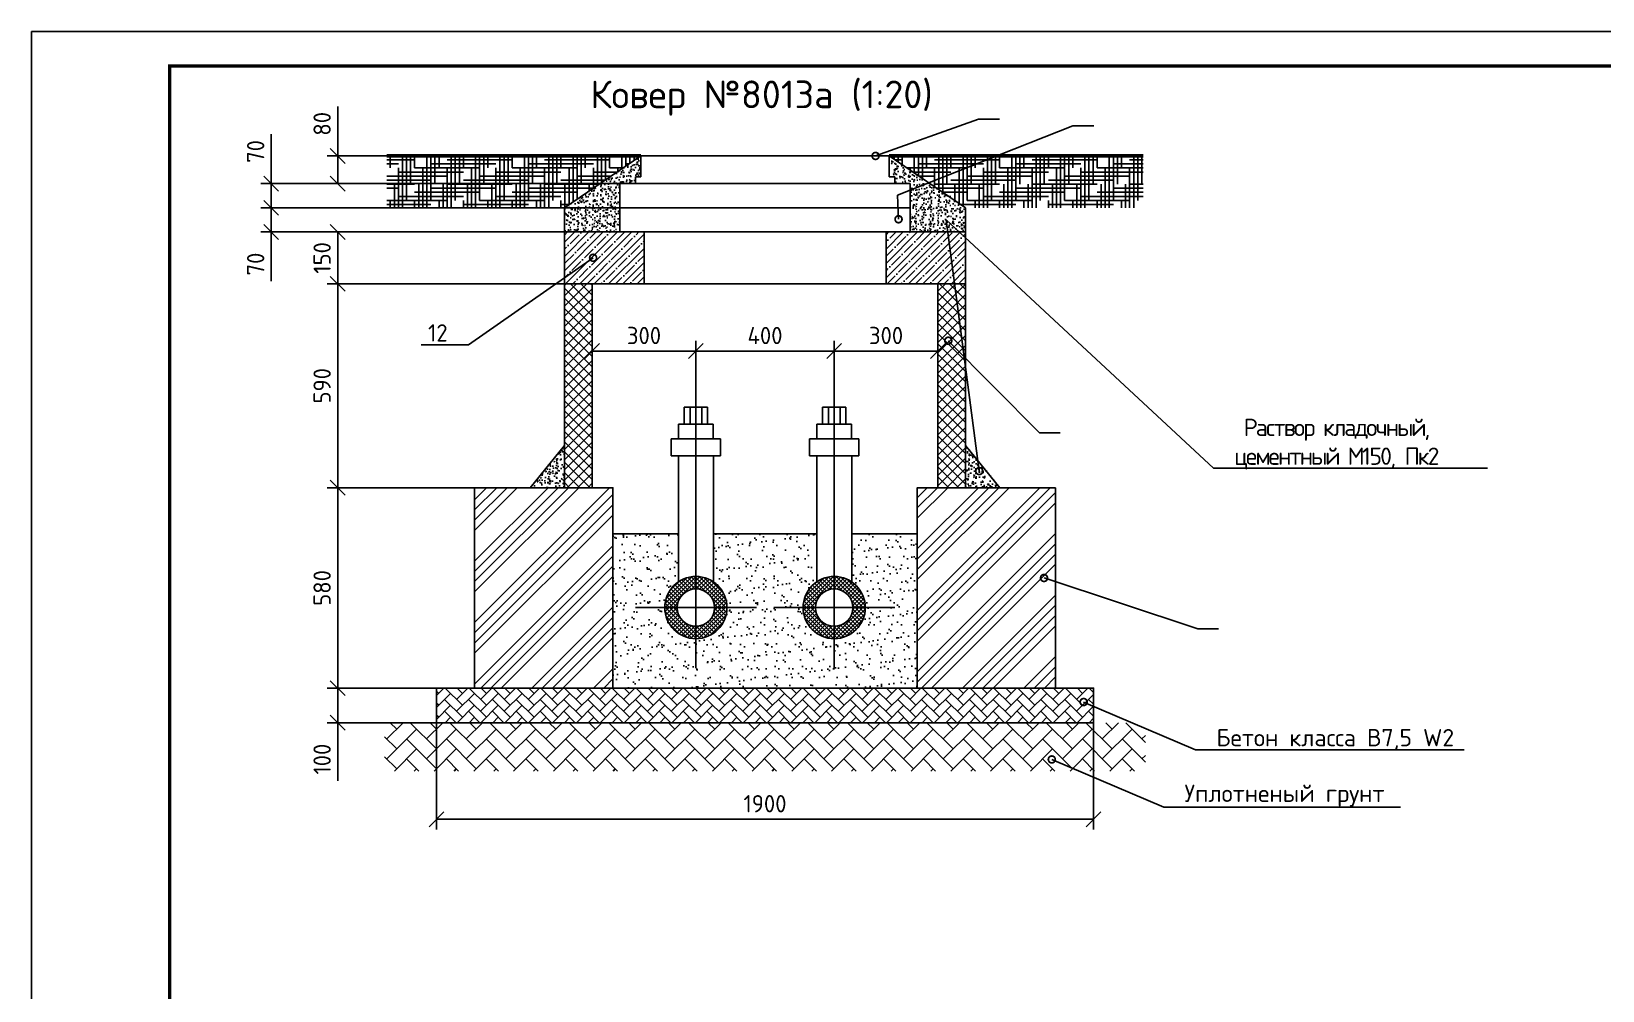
# Model space of a CAD drawing. Header units: metres. Extents: x 1563 to 4966, y -517 to 1463.
# Drawn here: x 2189.9 to 2417.1, y 618.7 to 757.5 of the extents above; entities that cross this region are included whole.
import ezdxf
from ezdxf import colors
from ezdxf.entities.mleader import LeaderData, LeaderLine
from ezdxf.enums import TextEntityAlignment as Align
from ezdxf.math import Vec2, Vec3

# ---------------------------------------------------------------- set-up
doc = ezdxf.new("R2010")
doc.units = ezdxf.units.M
doc.styles.add('-ISOCPEUR-', font='isocpeur.ttf')
doc.styles.add('GOST', font='GOST.shx', dxfattribs={"oblique": 15})
doc.styles.get("Standard").update_dxf_attribs({"font": 'GOST Common.ttf'})
doc.dimstyles.new('М 1 к 20', dxfattribs={"dimtxt": 3.5, "dimasz": 2.15, "dimexe": 1.5, "dimexo": 0, "dimgap": 1, "dimtad": 1, "dimdec": 0, "dimlfac": 20, "dimzin": 0, "dimdsep": 46, "dimtxsty": 'GOST', "dimblk": 'OBLIQUE', "dimcen": 5, "dimclrd": 256, "dimclre": 256, "dimclrt": 256, "dimazin": 2, "dimtm": 1e-09, "dimtfac": 1, "dimtdec": 0, "dimtmove": 0, "dimatfit": 3, "dimldrblk": 'NONE', "dimfxl": 1.25, "dimtolj": 1, "dimtzin": 0, "dimlwd": 25, "dimlwe": 25, "dimarcsym": 2})
pattern_1 = [(50, (-6649.8779, -2434.0736), (1.49391429, -0.1307005), [0.15621, -1.71831]), (355, (-6649.8779, -2434.0736), (-0.28899606, 1.56666613), [0.124968, -1.3746528]), (100.451445, (-6649.7534, -2434.0845), (1.20491823, 1.43596557), [0.13275807, -1.46034]), (46.1842, (-6649.8779, -2433.657), (2.22284814, -0.3447471), [0.234315, -2.577465]), (96.635558, (-6649.6927, -2433.6857), (1.9467139, 2.0288942), [0.1991372, -2.190512]), (351.18415, (-6649.878, -2433.657), (1.9467139, 2.0288942), [0.18745173, -2.0619698]), (21, (-6649.6696, -2433.7611), (1.24323801, -0.83857463), [0.15621, -1.71831]), (326, (-6649.6696, -2433.7611), (0.50677663, 1.51034132), [0.124968, -1.374648]), (71.451445, (-6649.566, -2433.831), (1.75001464, 0.6717667), [0.13275807, -1.4603375]), (37.5, (-6649.8779, -2434.07357), (0.025326547, 0.69335132), [0, -1.3579856, 0, -1.395476, 0, -1.379855]), (7.5, (-6649.8779, -2434.0736), (0.54792123, 0.821480714), [0, -0.7956296, 0, -1.3267436, 0, -0.525907]), (327.5, (-6650.34235, -2434.07357), (1.11184288, -0.0469757), [0, -0.5207, 0, -1.624584, 0, -2.155698]), (317.5, (-6650.5506, -2434.0736), (1.21465929, 0.20849723), [0, -0.67691, 0, -1.0788904, 0, -1.530858])]
pattern_2 = [(50, (-2292.6701, -1335.2081), (1.4939143, -0.1307005), [0.15621, -1.71831]), (355, (-2292.6701, -1335.2081), (-0.28899606, 1.56666613), [0.124968, -1.3746528]), (100.451445, (-2292.5456, -1335.219), (1.20491823, 1.43596557), [0.13275807, -1.46034]), (46.1842, (-2292.6701, -1334.7915), (2.22284814, -0.3447471), [0.234315, -2.577465]), (96.63556, (-2292.4849, -1334.8203), (1.9467139, 2.0288942), [0.1991372, -2.190512]), (351.18415, (-2292.6701, -1334.7915), (1.9467139, 2.0288942), [0.1874517, -2.0619698]), (21, (-2292.4618, -1334.8957), (1.243238, -0.83857463), [0.15621, -1.71831]), (326, (-2292.4618, -1334.8957), (0.50677663, 1.5103413), [0.124968, -1.374648]), (71.451445, (-2292.3582, -1334.9656), (1.75001464, 0.6717667), [0.13275807, -1.4603375]), (37.5, (-2292.6701, -1335.2081), (0.025326547, 0.69335132), [0, -1.3579856, 0, -1.395476, 0, -1.379855]), (7.5, (-2292.6701, -1335.2081), (0.54792123, 0.82148071), [0, -0.7956296, 0, -1.3267436, 0, -0.525907]), (327.5, (-2293.1346, -1335.2081), (1.11184288, -0.0469757), [0, -0.5207, 0, -1.624584, 0, -2.155698]), (317.5, (-2293.3429, -1335.2081), (1.21465929, 0.20849723), [0, -0.67691, 0, -1.0788904, 0, -1.530858])]
pattern_3 = [(0, (-6649.8779, -2434.07357), (2.3495, 0.587375), [9.398, -4.699]), (90, (-6649.8779, -2434.07357), (-0.587375, -2.3495), [9.398, -4.699])]

# ---------------------------------------------------------------- blocks, each defined once
blk = doc.blocks.new('_Oblique')
at = {"color": 0, "linetype": 'ByBlock', "lineweight": -2}
blk.add_line((-0.5, -0.5), (0.5, 0.5), dxfattribs=at)
blk = doc.blocks.new('*D106')
at = {"lineweight": 25, "transparency": 16777216}
for p, q in [((2266.99, 728.49), (2232.7, 728.49)), ((2234.2, 728.49), (2234.2, 720.99)), ((2266.99, 720.99), (2232.7, 720.99))]:
    blk.add_line(p, q, dxfattribs=at)
at = {"layer": 'Defpoints', "color": 0, "lineweight": 50, "transparency": 16777216}
for p in [(2266.99, 728.49), (2234.2, 720.99), (2266.99, 720.99)]:
    blk.add_point(p, dxfattribs=at)
at = {"lineweight": 25, "transparency": 16777216, "xscale": 2.15, "yscale": 2.15, "zscale": 2.15}
for p, rotation in [((2234.2, 728.49), 90), ((2234.2, 720.99), 270)]:
    blk.add_blockref('_Oblique', p, dxfattribs=dict(at, rotation=rotation))
at = {"transparency": 16777216, "insert": (2231.95, 724.74), "char_height": 2.5, "attachment_point": 5, "rotation": 90}
blk.add_mtext('\\A1;150', dxfattribs=at)
blk = doc.blocks.new('_None')
blk = doc.blocks.new('*D107')
at = {"lineweight": 25, "transparency": 16777216}
for p, q in [((2266.99, 720.99), (2232.7, 720.99)), ((2234.2, 720.99), (2234.2, 691.49)), ((2266.99, 691.49), (2232.7, 691.49))]:
    blk.add_line(p, q, dxfattribs=at)
at = {"layer": 'Defpoints', "color": 0, "lineweight": 50, "transparency": 16777216}
for p in [(2266.99, 720.99), (2234.2, 691.49), (2266.99, 691.49)]:
    blk.add_point(p, dxfattribs=at)
at = {"lineweight": 25, "transparency": 16777216, "xscale": 2.15, "yscale": 2.15, "zscale": 2.15}
for p, rotation in [((2234.2, 720.99), 90), ((2234.2, 691.49), 270)]:
    blk.add_blockref('_Oblique', p, dxfattribs=dict(at, rotation=rotation))
at = {"transparency": 16777216, "insert": (2231.95, 706.24), "char_height": 2.5, "attachment_point": 5, "rotation": 90}
blk.add_mtext('\\A1;590', dxfattribs=at)
blk = doc.blocks.new('*D108')
at = {"lineweight": 25, "transparency": 16777216}
for p, q in [((2253.99, 691.49), (2232.7, 691.49)), ((2234.2, 691.49), (2234.2, 662.49)), ((2253.99, 662.49), (2232.7, 662.49))]:
    blk.add_line(p, q, dxfattribs=at)
at = {"layer": 'Defpoints', "color": 0, "lineweight": 50, "transparency": 16777216}
for p in [(2253.99, 691.49), (2234.2, 662.49), (2253.99, 662.49)]:
    blk.add_point(p, dxfattribs=at)
at = {"lineweight": 25, "transparency": 16777216, "xscale": 2.15, "yscale": 2.15, "zscale": 2.15}
for p, rotation in [((2234.2, 691.49), 90), ((2234.2, 662.49), 270)]:
    blk.add_blockref('_Oblique', p, dxfattribs=dict(at, rotation=rotation))
at = {"transparency": 16777216, "insert": (2231.95, 676.99), "char_height": 2.5, "attachment_point": 5, "rotation": 90}
blk.add_mtext('\\A1;580', dxfattribs=at)
blk = doc.blocks.new('*D109')
at = {"lineweight": 25, "transparency": 16777216}
for p, q in [((2248.49, 662.49), (2232.7, 662.49)), ((2234.2, 662.49), (2234.2, 657.49)), ((2248.49, 657.49), (2232.7, 657.49)), ((2234.2, 657.49), (2234.2, 649.09))]:
    blk.add_line(p, q, dxfattribs=at)
at = {"layer": 'Defpoints', "color": 0, "lineweight": 50, "transparency": 16777216}
for p in [(2248.49, 662.49), (2234.2, 657.49), (2248.49, 657.49)]:
    blk.add_point(p, dxfattribs=at)
at = {"lineweight": 25, "transparency": 16777216, "xscale": 2.15, "yscale": 2.15, "zscale": 2.15}
for p, rotation in [((2234.2, 662.49), 90), ((2234.2, 657.49), 270)]:
    blk.add_blockref('_Oblique', p, dxfattribs=dict(at, rotation=rotation))
at = {"transparency": 16777216, "insert": (2231.95, 652.22), "char_height": 2.5, "attachment_point": 5, "rotation": 90}
blk.add_mtext('\\A1;100', dxfattribs=at)
blk = doc.blocks.new('*D124')
at = {"lineweight": 25, "transparency": 16777216}
for p, q in [((2274.99, 731.99), (2223.09, 731.99)), ((2224.59, 731.99), (2224.59, 728.49)), ((2274.99, 728.49), (2223.09, 728.49)), ((2224.59, 728.49), (2224.59, 721.35))]:
    blk.add_line(p, q, dxfattribs=at)
at = {"layer": 'Defpoints', "color": 0, "lineweight": 50, "transparency": 16777216}
for p in [(2274.99, 731.99), (2224.59, 728.49), (2274.99, 728.49)]:
    blk.add_point(p, dxfattribs=at)
at = {"lineweight": 25, "transparency": 16777216, "xscale": 2.15, "yscale": 2.15, "zscale": 2.15}
for p, rotation in [((2224.59, 731.99), 90), ((2224.59, 728.49), 270)]:
    blk.add_blockref('_Oblique', p, dxfattribs=dict(at, rotation=rotation))
at = {"transparency": 16777216, "insert": (2222.34, 723.85), "char_height": 2.5, "attachment_point": 5, "rotation": 90}
blk.add_mtext('\\A1;70', dxfattribs=at)
blk = doc.blocks.new('*D112')
at = {"lineweight": 25, "transparency": 16777216}
for p, q in [((2224.59, 735.49), (2224.59, 742.63)), ((2274.99, 735.49), (2223.09, 735.49)), ((2224.59, 731.99), (2224.59, 735.49)), ((2274.99, 731.99), (2223.09, 731.99))]:
    blk.add_line(p, q, dxfattribs=at)
at = {"layer": 'Defpoints', "color": 0, "lineweight": 50, "transparency": 16777216}
for p in [(2224.59, 735.49), (2274.99, 735.49), (2274.99, 731.99)]:
    blk.add_point(p, dxfattribs=at)
at = {"lineweight": 25, "transparency": 16777216, "xscale": 2.15, "yscale": 2.15, "zscale": 2.15}
for p, rotation in [((2224.59, 735.49), 90), ((2224.59, 731.99), 270)]:
    blk.add_blockref('_Oblique', p, dxfattribs=dict(at, rotation=rotation))
at = {"transparency": 16777216, "insert": (2222.34, 740.14), "char_height": 2.5, "attachment_point": 5, "rotation": 90}
blk.add_mtext('\\A1;70', dxfattribs=at)
blk = doc.blocks.new('*D113')
at = {"lineweight": 25, "transparency": 16777216}
for p, q in [((2234.2, 739.49), (2234.2, 746.64)), ((2278.03, 739.49), (2232.7, 739.49)), ((2234.2, 735.49), (2234.2, 739.49)), ((2274.99, 735.49), (2232.7, 735.49))]:
    blk.add_line(p, q, dxfattribs=at)
at = {"layer": 'Defpoints', "color": 0, "lineweight": 50, "transparency": 16777216}
for p in [(2234.2, 739.49), (2278.03, 739.49), (2274.99, 735.49)]:
    blk.add_point(p, dxfattribs=at)
at = {"lineweight": 25, "transparency": 16777216, "xscale": 2.15, "yscale": 2.15, "zscale": 2.15}
for p, rotation in [((2234.2, 739.49), 90), ((2234.2, 735.49), 270)]:
    blk.add_blockref('_Oblique', p, dxfattribs=dict(at, rotation=rotation))
at = {"transparency": 16777216, "insert": (2231.95, 744.14), "char_height": 2.5, "attachment_point": 5, "rotation": 90}
blk.add_mtext('\\A1;80', dxfattribs=at)
blk = doc.blocks.new('*D114')
at = {"lineweight": 25, "transparency": 16777216}
for p, q in [((2248.49, 657.49), (2248.49, 642.02)), ((2343.49, 657.49), (2343.49, 642.02)), ((2248.49, 643.52), (2343.49, 643.52))]:
    blk.add_line(p, q, dxfattribs=at)
at = {"layer": 'Defpoints', "color": 0, "lineweight": 50, "transparency": 16777216}
for p in [(2248.49, 657.49), (2343.49, 657.49), (2343.49, 643.52)]:
    blk.add_point(p, dxfattribs=at)
at = {"lineweight": 25, "transparency": 16777216, "xscale": 2.15, "yscale": 2.15, "zscale": 2.15, "rotation": 180}
blk.add_blockref('_Oblique', (2248.49, 643.52), dxfattribs=at)
at = {"lineweight": 25, "transparency": 16777216, "xscale": 2.15, "yscale": 2.15, "zscale": 2.15}
blk.add_blockref('_Oblique', (2343.49, 643.52), dxfattribs=at)
at = {"transparency": 16777216, "insert": (2295.99, 645.77), "char_height": 2.5, "attachment_point": 5}
blk.add_mtext('\\A1;1900', dxfattribs=at)
blk = doc.blocks.new('*D115')
at = {"lineweight": 25, "transparency": 16777216}
for p, q in [((2270.99, 691.49), (2270.99, 712.76)), ((2270.99, 711.26), (2285.99, 711.26)), ((2285.99, 707.46), (2285.99, 712.76))]:
    blk.add_line(p, q, dxfattribs=at)
at = {"layer": 'Defpoints', "color": 0, "lineweight": 50, "transparency": 16777216}
for p in [(2285.99, 711.26), (2285.99, 707.46), (2270.99, 691.49)]:
    blk.add_point(p, dxfattribs=at)
at = {"lineweight": 25, "transparency": 16777216, "xscale": 2.15, "yscale": 2.15, "zscale": 2.15, "rotation": 180}
blk.add_blockref('_Oblique', (2270.99, 711.26), dxfattribs=at)
at = {"lineweight": 25, "transparency": 16777216, "xscale": 2.15, "yscale": 2.15, "zscale": 2.15}
blk.add_blockref('_Oblique', (2285.99, 711.26), dxfattribs=at)
at = {"transparency": 16777216, "insert": (2278.49, 713.51), "char_height": 2.5, "attachment_point": 5}
blk.add_mtext('\\A1;300', dxfattribs=at)
blk = doc.blocks.new('*D116')
at = {"lineweight": 25, "transparency": 16777216}
for p, q in [((2285.99, 707.46), (2285.99, 712.76)), ((2285.99, 711.26), (2305.99, 711.26)), ((2305.99, 705.94), (2305.99, 712.76))]:
    blk.add_line(p, q, dxfattribs=at)
at = {"layer": 'Defpoints', "color": 0, "lineweight": 50, "transparency": 16777216}
for p in [(2305.99, 711.26), (2285.99, 707.46), (2305.99, 705.94)]:
    blk.add_point(p, dxfattribs=at)
at = {"lineweight": 25, "transparency": 16777216, "xscale": 2.15, "yscale": 2.15, "zscale": 2.15, "rotation": 180}
blk.add_blockref('_Oblique', (2285.99, 711.26), dxfattribs=at)
at = {"lineweight": 25, "transparency": 16777216, "xscale": 2.15, "yscale": 2.15, "zscale": 2.15}
blk.add_blockref('_Oblique', (2305.99, 711.26), dxfattribs=at)
at = {"transparency": 16777216, "insert": (2295.99, 713.51), "char_height": 2.5, "attachment_point": 5}
blk.add_mtext('\\A1;400', dxfattribs=at)
blk = doc.blocks.new('*D117')
at = {"lineweight": 25, "transparency": 16777216}
for p, q in [((2305.99, 705.94), (2305.99, 712.76)), ((2305.99, 711.26), (2320.99, 711.26)), ((2320.99, 705.94), (2320.99, 712.76))]:
    blk.add_line(p, q, dxfattribs=at)
at = {"layer": 'Defpoints', "color": 0, "lineweight": 50, "transparency": 16777216}
for p in [(2320.99, 711.26), (2305.99, 705.94), (2320.99, 705.94)]:
    blk.add_point(p, dxfattribs=at)
at = {"lineweight": 25, "transparency": 16777216, "xscale": 2.15, "yscale": 2.15, "zscale": 2.15, "rotation": 180}
blk.add_blockref('_Oblique', (2305.99, 711.26), dxfattribs=at)
at = {"lineweight": 25, "transparency": 16777216, "xscale": 2.15, "yscale": 2.15, "zscale": 2.15}
blk.add_blockref('_Oblique', (2320.99, 711.26), dxfattribs=at)
at = {"transparency": 16777216, "insert": (2313.49, 713.51), "char_height": 2.5, "attachment_point": 5}
blk.add_mtext('\\A1;300', dxfattribs=at)
blk = doc.blocks.new('_DotSmall')
at = {"color": 0, "linetype": 'ByBlock', "const_width": 0.5}
blk.add_lwpolyline([(-0.0625, 0, 1), (0.0625, 0, 1)], format="xyb", close=True, dxfattribs=at)
blk = doc.blocks.new('*U324')
blk.add_lwpolyline([(0, 0), (420, 0), (420, -297), (0, -297)], close=True)
at = {"const_width": 0.5}
blk.add_lwpolyline([(20, -5), (415, -5), (415, -292), (20, -292)], close=True, dxfattribs=at)
blk.add_attdef('РАЗРАБОТАЛ', text='', height=2.5).set_placement((250.5, -264.22), align=Align.MIDDLE_LEFT)
at = {"flags": 8}
for tag, height, p in [('ДАТА', 2.5, (290.07, -264.4)), ('ЛИСТ', 3, (386.39, -271.92)), ('ЛИСТОВ', 3, (403.89, -271.92)), ('ФОРМАТ', 3, (380.97, -294.75))]:
    blk.add_attdef(tag, text='', height=height, dxfattribs=at).set_placement(p, align=Align.MIDDLE_CENTER)
blk.add_attdef('ПРОВЕРИЛ', (250.75, -270.73), '', height=2.5)
at = {"lineweight": 30, "flags": 104}
for tag, p in [('ТЕПЛОВЫЕ_СЕТИ', (330, -269.5)), ('ИМЯ_ЧЕРТЕЖА', (330, -284.5))]:
    blk.add_attdef(tag, text='', height=3, dxfattribs=at).set_placement(p, align=Align.MIDDLE_CENTER)

msp = doc.modelspace()

# ---------------------------------------------------------------- hatches: boundary and pattern name
h = msp.add_hatch()
h.set_pattern_fill('HOUND', scale=0.37)
h.set_pattern_definition(pattern_3)
h.paths.add_polyline_path([(2278.0252, 739.4935), (2241.311, 739.4935), (2241.311, 731.9935), (2266.9927, 731.9935)])
h = msp.add_hatch()
h.set_pattern_fill('AR-CONC', scale=0.0082)
h.set_pattern_definition(pattern_1)
h.paths.add_polyline_path([(2274.9927, 728.4935), (2274.9927, 731.9935), (2274.9927, 735.4935), (2277.2427, 735.4935), (2277.2427, 736.4935), (2278.0252, 736.4935), (2278.0252, 739.4935), (2266.9927, 731.9935), (2266.9927, 728.4935)])
h = msp.add_hatch()
h.set_pattern_fill('AR-CONC', scale=0.0082)
h.set_pattern_definition(pattern_1)
h.paths.add_polyline_path([(2316.9927, 731.9935), (2316.9927, 735.4935), (2314.7427, 735.4935), (2314.7427, 736.4935), (2313.9602, 736.4935), (2313.9602, 739.4935), (2324.9927, 731.9935), (2324.9927, 728.4935), (2316.9927, 728.4935)])
h = msp.add_hatch()
h.set_pattern_fill('HOUND', scale=0.37)
h.set_pattern_definition(pattern_3)
h.paths.add_polyline_path([(2313.9602, 739.4935), (2350.6744, 739.4935), (2350.6744, 731.9935), (2324.9927, 731.9935)])
h = msp.add_hatch()
h.set_pattern_fill('ANSI35', scale=0.23)
h.set_pattern_definition([(45, (-2289.1117, -1505.4463), (-1.03272945, 1.03272945), []), (45, (-2288.079, -1505.4463), (-1.03272945, 1.03272945), [1.825625, -0.365125, 0, -0.365125])])
h.paths.add_polyline_path([(2266.9927, 728.4935), (2266.9927, 720.9935), (2278.4927, 720.9935), (2278.4927, 728.4935)])
h.paths.add_polyline_path([(2313.4927, 720.9935), (2324.9927, 720.9935), (2324.9927, 728.4935), (2313.4927, 728.4935)])
h = msp.add_hatch()
h.set_pattern_fill('ANSI37', scale=0.33)
h.set_pattern_definition([(45, (-2438.4578, -1490.9463), (-0.74087113, 0.74087113), []), (135, (-2438.4578, -1490.9463), (-0.74087113, -0.74087113), [])])
h.paths.add_polyline_path([(2270.9927, 720.9935), (2266.9927, 720.9935), (2266.9927, 691.4935), (2270.9927, 691.4935)])
h.paths.add_polyline_path([(2324.9927, 720.9935), (2320.9927, 720.9935), (2320.9927, 691.4935), (2324.9927, 691.4935)])
h = msp.add_hatch()
h.set_pattern_fill('AR-CONC', scale=0.0082)
h.set_pattern_definition(pattern_2)
h.paths.add_polyline_path([(2266.9927, 697.5925), (2266.9927, 691.4935), (2262.0474, 691.4935)])
h = msp.add_hatch()
h.set_pattern_fill('AR-CONC', scale=0.0082)
h.set_pattern_definition(pattern_2)
h.paths.add_polyline_path([(2324.9927, 697.5925), (2324.9927, 691.4935), (2329.938, 691.4935)])
h = msp.add_hatch()
h.set_pattern_fill('ANSI34', scale=0.33)
h.set_pattern_definition([(45, (-6942.626, -2301.3254), (-4.4452268, 4.4452268), []), (45, (-6941.1444, -2301.3254), (-4.4452268, 4.4452268), []), (45, (-6939.6626, -2301.3254), (-4.4452268, 4.4452268), []), (45, (-6938.181, -2301.3254), (-4.4452268, 4.4452268), [])])
h.paths.add_polyline_path([(2337.9927, 691.4935), (2317.9927, 691.4935), (2317.9927, 662.4935), (2337.9927, 662.4935)])
h.paths.add_polyline_path([(2273.9927, 691.4935), (2253.9927, 691.4935), (2253.9927, 662.4935), (2273.9927, 662.4935)])
at = {"ltscale": 0.5}
h = msp.add_hatch(dxfattribs=at)
h.set_pattern_fill('AR-SAND', color=256, scale=0.05)
h.set_pattern_definition([(37.5, (-6649.8779, -2434.0736), (-0.08000156, 2.4470662), [0, -1.9304, 0, -2.159, 0, -2.06375]), (7.5, (-6649.878, -2434.0736), (2.2476164, 3.5841255), [0, -1.0414, 0, -1.7399, 0, -0.66675]), (327.5, (-6651.44, -2434.0736), (3.95496185, 0.0071859), [0, -0.635, 0, -2.286, 0, -2.9845]), (317.5, (-6651.44, -2434.0736), (3.8177823, 1.1146466), [0, -0.3175, 0, -1.4986, 0, -1.7145])])
h.paths.add_polyline_path([(2273.9927, 662.4935), (2317.9927, 662.4935), (2317.9927, 684.8124), (2308.5234, 684.8124), (2308.5234, 677.8645, -0.24830904), (2310.4927, 674.1435, -1), (2301.4927, 674.1435, -0.24830904), (2303.462, 677.8645), (2303.462, 684.8124), (2288.5234, 684.8124), (2288.5234, 677.8645, -0.24830904), (2290.4927, 674.1435, -1), (2281.4927, 674.1435, -0.24830904), (2283.462, 677.8645), (2283.462, 684.8124), (2273.9927, 684.8124)])
h = msp.add_hatch()
h.set_pattern_fill('ANSI37', scale=0.13)
h.set_pattern_definition([(45, (-6942.6261, -2301.3254), (-0.291858324, 0.291858324), []), (135, (-6942.6261, -2301.3254), (-0.291858324, -0.291858324), [])])
h.paths.add_polyline_path([(2281.4927, 674.1435, 1), (2290.4927, 674.1435, 1)])
h.paths.add_polyline_path([(2288.6927, 674.1435, -1), (2283.2927, 674.1435, -1)], flags=16)
h.paths.add_polyline_path([(2301.4927, 674.1435, 1), (2310.4927, 674.1435, 1)])
h.paths.add_polyline_path([(2308.6927, 674.1435, -1), (2303.2927, 674.1435, -1)], flags=16)
h = msp.add_hatch()
h.set_pattern_fill('AR-HBONE', scale=0.012)
h.set_pattern_definition([(45, (-2438.4578, -1490.9463), (0, 1.72420918), [3.6576, -1.2192]), (135, (-2437.5957, -1490.0842), (2e-16, 1.72420918), [3.6576, -1.2192])])
h.paths.add_polyline_path([(2248.4927, 662.4935), (2248.4927, 657.4935), (2343.4927, 657.4935), (2343.4927, 662.4935)])
h = msp.add_hatch()
h.set_pattern_fill('AR-HBONE', scale=0.02)
h.set_pattern_definition([(45, (-6649.8779, -2434.0736), (0, 2.87368196), [6.096, -2.032]), (135, (-6648.441, -2432.6367), (3e-16, 2.87368196), [6.096, -2.032])])
h.paths.add_polyline_path([(2350.9927, 657.4935), (2240.9927, 657.4935), (2240.9927, 650.4935), (2350.9927, 650.4935)])

# ---------------------------------------------------------------- linework, layer by layer
at = {"lineweight": 53}
for p, q in [((2278.0252, 739.4935), (2241.311, 739.4935)), ((2313.9602, 739.4935), (2350.6744, 739.4935))]:
    msp.add_line(p, q, dxfattribs=at)
at = {"color": 7}
for p, q in [((2278.0252, 739.4935), (2266.9927, 731.9935)), ((2278.0252, 736.4935), (2278.0252, 739.4935)), ((2278.0252, 739.4935), (2313.9602, 739.4935)), ((2313.9602, 736.4935), (2313.9602, 739.4935)), ((2313.9602, 739.4935), (2324.9927, 731.9935)), ((2277.2427, 735.4935), (2277.2427, 736.4935)), ((2277.2427, 736.4935), (2278.0252, 736.4935)), ((2314.7427, 736.4935), (2313.9602, 736.4935)), ((2314.7427, 735.4935), (2314.7427, 736.4935)), ((2278.4927, 735.4935), (2277.2427, 735.4935)), ((2278.4927, 735.4935), (2313.4927, 735.4935)), ((2313.4927, 735.4935), (2314.7427, 735.4935)), ((2266.9927, 731.9935), (2266.9927, 728.4935)), ((2324.9927, 731.9935), (2324.9927, 728.4935)), ((2278.4927, 720.9935), (2278.4927, 728.4935)), ((2278.4927, 728.4935), (2313.4927, 728.4935)), ((2313.4927, 728.4935), (2313.4927, 720.9935)), ((2266.9927, 720.9935), (2266.9927, 691.4935)), ((2324.9927, 720.9935), (2266.9927, 720.9935)), ((2270.9927, 720.9935), (2270.9927, 691.4935)), ((2278.4927, 720.9935), (2313.4927, 720.9935)), ((2320.9927, 720.9935), (2320.9927, 691.4935)), ((2324.9927, 691.4935), (2324.9927, 720.9935)), ((2284.3063, 700.6841), (2284.3063, 703.1435)), ((2285.9927, 703.1435), (2284.3063, 703.1435)), ((2285.1495, 703.1435), (2285.1495, 700.6841)), ((2287.6792, 703.1435), (2285.9927, 703.1435)), ((2286.8359, 703.1435), (2286.8359, 700.6841)), ((2287.6792, 700.6841), (2287.6792, 703.1435)), ((2304.3063, 700.6841), (2304.3063, 703.1435)), ((2305.9927, 703.1435), (2304.3063, 703.1435)), ((2305.1495, 703.1435), (2305.1495, 700.6841)), ((2307.6792, 703.1435), (2305.9927, 703.1435)), ((2306.8359, 703.1435), (2306.8359, 700.6841)), ((2307.6792, 700.6841), (2307.6792, 703.1435)), ((2283.5037, 698.576), (2283.5037, 700.6841)), ((2283.5037, 700.6841), (2285.9927, 700.6841)), ((2288.4817, 700.6841), (2285.9927, 700.6841)), ((2285.9927, 700.6841), (2285.9927, 700.6841)), ((2288.4817, 698.576), (2288.4817, 700.6841)), ((2303.5037, 698.576), (2303.5037, 700.6841)), ((2303.5037, 700.6841), (2305.9927, 700.6841)), ((2308.4817, 700.6841), (2305.9927, 700.6841)), ((2305.9927, 700.6841), (2305.9927, 700.6841)), ((2308.4817, 698.576), (2308.4817, 700.6841)), ((2266.9927, 697.5925), (2262.0474, 691.4935)), ((2282.408, 697.522), (2282.408, 698.576)), ((2282.408, 698.576), (2285.9927, 698.576)), ((2282.408, 696.1166), (2282.408, 697.522)), ((2289.5774, 698.576), (2285.9927, 698.576)), ((2289.5774, 697.522), (2289.5774, 698.576)), ((2289.5774, 696.1166), (2289.5774, 697.522)), ((2302.408, 697.522), (2302.408, 698.576)), ((2302.408, 698.576), (2305.9927, 698.576)), ((2302.408, 696.1166), (2302.408, 697.522)), ((2305.9927, 698.576), (2302.6198, 698.576)), ((2309.5774, 698.576), (2305.9927, 698.576)), ((2305.9927, 698.576), (2309.3656, 698.576)), ((2309.5774, 697.522), (2309.5774, 698.576)), ((2309.5774, 696.1166), (2309.5774, 697.522)), ((2324.9927, 697.5925), (2329.938, 691.4935)), ((2285.9927, 696.1166), (2282.408, 696.1166)), ((2283.462, 696.1166), (2282.408, 696.1166)), ((2283.462, 696.1166), (2283.462, 677.8645)), ((2285.9927, 696.1166), (2289.5774, 696.1166)), ((2288.5234, 696.1166), (2289.5774, 696.1166)), ((2288.5234, 696.1166), (2288.5234, 677.8645)), ((2305.9927, 696.1166), (2302.408, 696.1166)), ((2303.462, 696.1166), (2302.408, 696.1166)), ((2303.462, 696.1166), (2303.462, 677.8645)), ((2305.9927, 696.1166), (2309.5774, 696.1166)), ((2308.5234, 696.1166), (2309.5774, 696.1166)), ((2308.5234, 696.1166), (2308.5234, 677.8645))]:
    msp.add_line(p, q, dxfattribs=at)
for p, q in [((2278.4927, 720.9935), (2266.9927, 720.9935)), ((2324.9927, 720.9935), (2313.4927, 720.9935)), ((2273.9927, 684.8124), (2283.462, 684.8124)), ((2288.5234, 684.8124), (2303.462, 684.8124)), ((2308.5234, 684.8124), (2317.9927, 684.8124))]:
    msp.add_line(p, q)
at = {"color": 3, "ltscale": 0.5}
for p, q in [((2285.9927, 665.3935), (2285.9927, 707.4585)), ((2305.9927, 665.3935), (2305.9927, 705.9397)), ((2277.2427, 674.1435), (2294.7427, 674.1435)), ((2297.2427, 674.1435), (2314.7427, 674.1435))]:
    msp.add_line(p, q, dxfattribs=at)
at = {"color": 7}
for points in [[(2316.9927, 735.4935), (2274.9927, 735.4935), (2274.9927, 731.9935), (2316.9927, 731.9935)], [(2316.9927, 731.9935), (2274.9927, 731.9935), (2274.9927, 728.4935), (2316.9927, 728.4935)], [(2253.9927, 691.4935), (2273.9927, 691.4935), (2273.9927, 662.4935), (2253.9927, 662.4935)], [(2337.9927, 691.4935), (2317.9927, 691.4935), (2317.9927, 662.4935), (2337.9927, 662.4935)], [(2248.4927, 657.4935), (2343.4927, 657.4935), (2343.4927, 662.4935), (2248.4927, 662.4935)]]:
    msp.add_lwpolyline(points, close=True, dxfattribs=at)
for points in [[(2278.4927, 728.4935), (2266.9927, 728.4935), (2266.9927, 720.9935), (2278.4927, 720.9935)], [(2313.4927, 720.9935), (2324.9927, 720.9935), (2324.9927, 728.4935), (2313.4927, 728.4935)]]:
    msp.add_lwpolyline(points, dxfattribs=at)
for centre, radius in [((2285.9927, 674.1435), 4.5), ((2305.9927, 674.1435), 4.5), ((2285.9927, 674.1435), 2.7), ((2305.9927, 674.1435), 2.7)]:
    msp.add_circle(centre, radius, dxfattribs=at)

# ---------------------------------------------------------------- block references
msp.add_blockref('*U324', (2189.9186, 757.5109))

# ---------------------------------------------------------------- texts
at = {"style": '-ISOCPEUR-'}
msp.add_text('Ковер №8013а (1:20)', height=4, dxfattribs=at).set_placement((2295.4764, 748.4011), align=Align.MIDDLE_CENTER)

# ---------------------------------------------------------------- dimensions: what is measured, and where the dimension line sits
for base, p1, p2, picture, middle in [((2234.1956, 739.4935), (2274.9927, 735.4935), (2278.0252, 739.4935), '*D113', (2231.9456, 744.1435)), ((2224.5914, 735.4935), (2274.9927, 731.9935), (2274.9927, 735.4935), '*D112', (2222.3414, 740.1378)), ((2224.5914, 728.4935), (2274.9927, 731.9935), (2274.9927, 728.4935), '*D124', (2222.3414, 723.8492)), ((2234.1956, 720.9935), (2266.9927, 728.4935), (2266.9927, 720.9935), '*D106', (2231.9456, 724.7435)), ((2234.1956, 691.4935), (2266.9927, 720.9935), (2266.9927, 691.4935), '*D107', (2231.9456, 706.2435)), ((2234.1956, 662.4935), (2253.9927, 691.4935), (2253.9927, 662.4935), '*D108', (2231.9456, 676.9935)), ((2234.1956, 657.4935), (2248.4927, 662.4935), (2248.4927, 657.4935), '*D109', (2231.9456, 652.2185))]:
    dim = msp.add_linear_dim(base=base, p1=p1, p2=p2, angle=90, dimstyle='М 1 к 20', override={"dimtxt": 2.5, "dimtxsty": 'Standard'})
    dim.commit()
    dim.dimension.update_dxf_attribs({"geometry": picture, "text_midpoint": middle})
for base, p1, p2, picture, middle in [((2285.9927, 711.259), (2270.9927, 691.4935), (2285.9927, 707.4585), '*D115', (2278.4927, 713.509)), ((2305.9927, 711.259), (2285.9927, 707.4585), (2305.9927, 705.9397), '*D116', (2295.9927, 713.509)), ((2320.9927, 711.259), (2305.9927, 705.9397), (2320.9927, 705.9397), '*D117', (2313.4927, 713.509)), ((2343.4927, 643.5209), (2248.4927, 657.4935), (2343.4927, 657.4935), '*D114', (2295.9927, 645.7709))]:
    dim = msp.add_linear_dim(base=base, p1=p1, p2=p2, dimstyle='М 1 к 20', override={"dimtxt": 2.5, "dimtxsty": 'Standard'})
    dim.commit()
    dim.dimension.update_dxf_attribs({"geometry": picture, "text_midpoint": middle})

# ---------------------------------------------------------------- leaders
ml = msp.add_multileader_mtext('Standard')
ml.set_content('', color=256)
ml.set_leader_properties()
ml.set_arrow_properties(name='DOTSMALL')
ml.build(insert=Vec2(0, 0))
ml.multileader.update_dxf_attribs({"text_left_attachment_type": 5, "text_right_attachment_type": 5, "dogleg_length": 1, "arrow_head_size": 2})
ctx = ml.context
ctx.base_point, ctx.char_height, ctx.arrow_head_size, ctx.plane_origin = Vec3(2327.8714, 744.7981), 2.5, 2, Vec3(2377.6228, 784.0223)
ctx.left_attachment, ctx.right_attachment = 5, 5
notes = []
notes.append((ctx, [(0, (1, 1, 0), (2326.8714, 744.7981), (1, 0), 1, [(0, [(2311.9769, 739.4935)], 0, [])])]))
ctx.mtext.insert, ctx.mtext.flow_direction = Vec3(2329.8714, 747.7981), 5
ml = msp.add_multileader_mtext('Standard')
ml.set_content('', color=256)
ml.set_leader_properties()
ml.set_arrow_properties(name='DOTSMALL')
ml.build(insert=Vec2(0, 0))
ml.multileader.update_dxf_attribs({"text_left_attachment_type": 5, "text_right_attachment_type": 5, "dogleg_length": 1, "arrow_head_size": 2})
ctx = ml.context
ctx.base_point, ctx.char_height, ctx.arrow_head_size, ctx.plane_origin = Vec3(2341.5179, 743.8553), 2.5, 2, Vec3(2380.9448, 774.8618)
ctx.left_attachment, ctx.right_attachment = 5, 5
notes.append((ctx, [(0, (1, 1, 0), (2340.5179, 743.8553), (1, 0), 1, [(1, [(2315.2989, 730.333), (2315.1275, 733.8248)], 0, [])])]))
ctx.mtext.insert, ctx.mtext.flow_direction = Vec3(2343.5179, 746.8553), 5
ml = msp.add_multileader_mtext('Standard')
ml.set_content('{\\fISOCPEUR|b0|i0|c204|p34;\\T0.85;\\C0; Раствор кладочный, \\Pцементный М150, Пк2}', color=256)
ml.set_leader_properties()
ml.set_arrow_properties(name='DOTSMALL')
ml.build(insert=Vec2(0, 0))
ml.multileader.update_dxf_attribs({"text_left_attachment_type": 5, "text_right_attachment_type": 5, "dogleg_length": 1, "arrow_head_size": 2})
ctx = ml.context
ctx.base_point, ctx.char_height, ctx.arrow_head_size, ctx.plane_origin = Vec3(2361.836, 694.3007), 2.5, 2, Vec3(2392.6165, 738.4233)
ctx.left_attachment, ctx.right_attachment = 5, 5
notes.append((ctx, [(0, (1, 1, 0), (2360.836, 694.3007), (1, 0), 1, [(1, [(2326.9707, 693.8944), (2322.1797, 730.2693)], 0, [])])]))
ctx.mtext.insert, ctx.mtext.flow_direction = Vec3(2363.836, 701.4674), 5
ml = msp.add_multileader_mtext('Standard')
ml.set_content('12', color=256)
ml.set_leader_properties()
ml.set_arrow_properties(name='DOTSMALL')
ml.build(insert=Vec2(0, 0))
ml.multileader.update_dxf_attribs({"text_left_attachment_type": 5, "text_right_attachment_type": 5, "dogleg_length": 1, "arrow_head_size": 2})
ctx = ml.context
ctx.base_point, ctx.char_height, ctx.arrow_head_size, ctx.plane_origin = Vec3(2245.6005, 712.14), 2.5, 2, Vec3(2387.077, 767.4439)
ctx.left_attachment, ctx.right_attachment, ctx.text_align_type = 5, 5, 2
notes.append((ctx, [(1, (1, 1, 0), (2253.1005, 712.14), (-1, 0), 1, [(0, [(2271.1372, 724.7569)], 0, [])])]))
ctx.mtext.insert, ctx.mtext.alignment, ctx.mtext.flow_direction = Vec3(2250.1005, 715.14), 3, 5
ml = msp.add_multileader_mtext('Standard')
ml.set_content('', color=256)
ml.set_leader_properties()
ml.set_arrow_properties(name='DOTSMALL')
ml.build(insert=Vec2(0, 0))
ml.multileader.update_dxf_attribs({"text_left_attachment_type": 5, "text_right_attachment_type": 5, "dogleg_length": 1, "arrow_head_size": 2})
ctx = ml.context
ctx.base_point, ctx.char_height, ctx.arrow_head_size, ctx.plane_origin = Vec3(2336.6724, 699.4408), 2.5, 2, Vec3(2389.7513, 752.9336)
ctx.left_attachment, ctx.right_attachment = 5, 5
notes.append((ctx, [(0, (1, 1, 0), (2335.6724, 699.4408), (1, 0), 1, [(0, [(2322.4927, 712.759)], 0, [])])]))
ctx.mtext.insert, ctx.mtext.flow_direction = Vec3(2338.6724, 702.4408), 5
ml = msp.add_multileader_mtext('Standard')
ml.set_content('', color=256)
ml.set_leader_properties()
ml.set_arrow_properties(name='DOTSMALL')
ml.build(insert=Vec2(0, 0))
ml.multileader.update_dxf_attribs({"text_left_attachment_type": 5, "text_right_attachment_type": 5, "dogleg_length": 1, "arrow_head_size": 2})
ctx = ml.context
ctx.base_point, ctx.char_height, ctx.arrow_head_size, ctx.plane_origin = Vec3(2359.5817, 671.09), 2.5, 2, Vec3(2401.9764, 722.9584)
ctx.left_attachment, ctx.right_attachment = 5, 5
notes.append((ctx, [(0, (1, 1, 0), (2358.5817, 671.09), (1, 0), 1, [(0, [(2336.3305, 678.4295)], 0, [])])]))
ctx.mtext.insert, ctx.mtext.flow_direction = Vec3(2361.5817, 674.09), 5
ml = msp.add_multileader_mtext('Standard')
ml.set_content('{\\fISOCPEUR|b0|i0|c204|p34;\\C0;Бетон класса В7,5 W2}', color=256)
ml.set_leader_properties()
ml.set_arrow_properties(name='DOTSMALL')
ml.build(insert=Vec2(0, 0))
ml.multileader.update_dxf_attribs({"text_left_attachment_type": 5, "text_right_attachment_type": 5, "dogleg_length": 1, "arrow_head_size": 2})
ctx = ml.context
ctx.base_point, ctx.char_height, ctx.arrow_head_size, ctx.plane_origin = Vec3(2359.2534, 653.5789), 2.5, 2, Vec3(2407.7069, 705.0114)
ctx.left_attachment, ctx.right_attachment = 5, 5
notes.append((ctx, [(0, (1, 1, 0), (2358.2534, 653.5789), (1, 0), 1, [(0, [(2342.061, 660.4826)], 0, [])])]))
ctx.mtext.insert, ctx.mtext.flow_direction = Vec3(2361.2534, 656.5789), 5
ml = msp.add_multileader_mtext('Standard')
ml.set_content('{\\fISOCPEUR|b0|i0|c204|p34;\\C0;Уплотненый грунт}', color=256)
ml.set_leader_properties()
ml.set_arrow_properties(name='DOTSMALL')
ml.build(insert=Vec2(0, 0))
ml.multileader.update_dxf_attribs({"text_left_attachment_type": 5, "text_right_attachment_type": 5, "dogleg_length": 1, "arrow_head_size": 2})
ctx = ml.context
ctx.base_point, ctx.char_height, ctx.arrow_head_size, ctx.plane_origin = Vec3(2354.6498, 645.2708), 2.5, 2, Vec3(2403.1033, 696.7034)
ctx.left_attachment, ctx.right_attachment = 5, 5
notes.append((ctx, [(0, (1, 1, 0), (2353.6498, 645.2708), (1, 0), 1, [(0, [(2337.4574, 652.1745)], 0, [])])]))
ctx.mtext.insert, ctx.mtext.flow_direction = Vec3(2356.6498, 648.5208), 5
for ctx, leaders in notes:
    for number, flags, end, landing, length, lines in leaders:
        leader = LeaderData()
        leader.index, (leader.has_last_leader_line, leader.has_dogleg_vector, leader.attachment_direction) = number, flags
        leader.last_leader_point, leader.dogleg_vector, leader.dogleg_length = Vec3(end), Vec3(landing), length
        for number, points, colour, breaks in lines:
            line = LeaderLine()
            line.index, line.vertices, line.color, line.breaks = number, Vec3.list(points), colors.encode_raw_color(colour), breaks
            leader.lines.append(line)
        ctx.leaders.append(leader)

doc.saveas('drawing.dxf')
